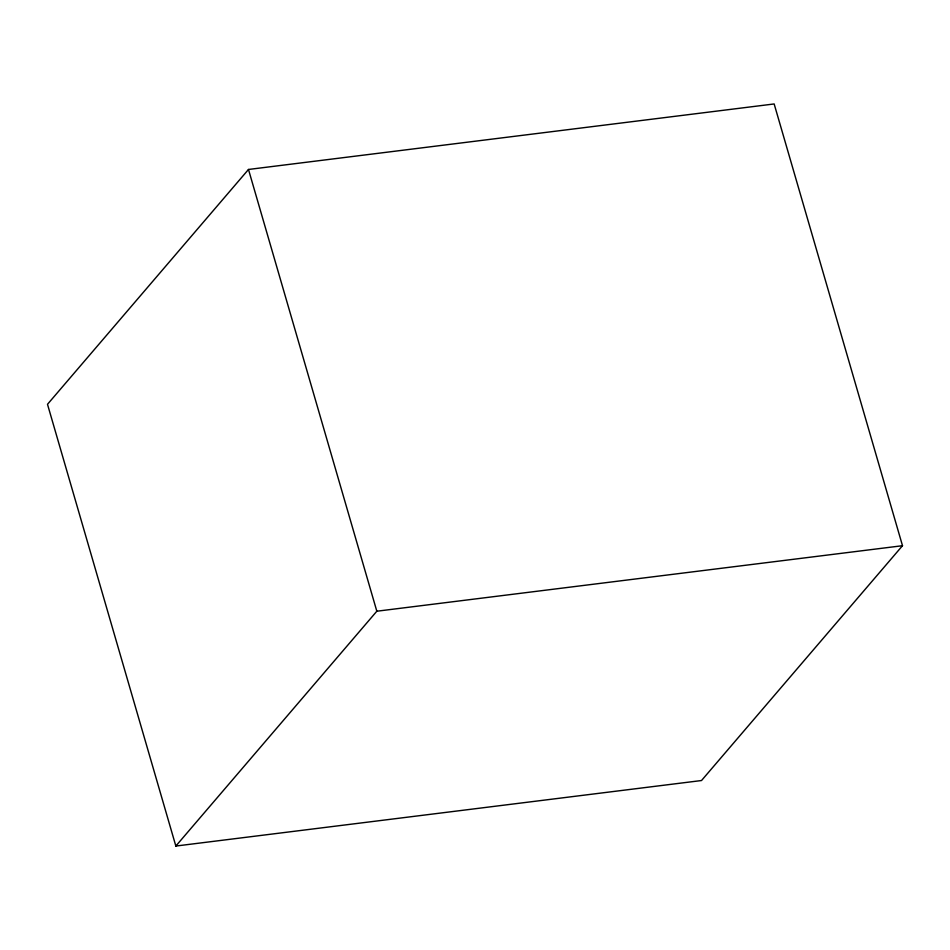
<?xml version="1.0" encoding="UTF-8"?>
<svg xmlns="http://www.w3.org/2000/svg" width="950" height="950" viewBox="0 0 950 950"><rect width="100%" height="100%" fill="white"/><g stroke="black" fill="none" stroke-linecap="round" stroke-linejoin="round"><path stroke-width="1.43" d="M248.484 169.468L47.5 404.296L175.845 846.046L701.516 780.532L902.5 545.704L774.155 103.954L248.484 169.468L376.829 611.218L175.845 846.046M376.829 611.218L902.5 545.704"/></g></svg>
